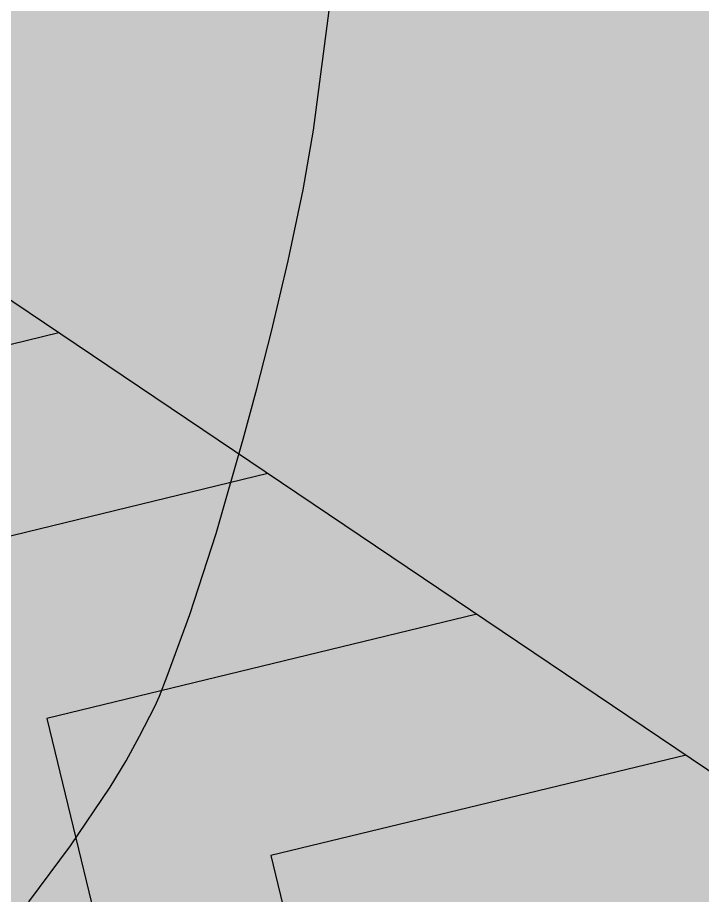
# Model space of a CAD drawing. Header units: millimetres. Extents: x 156921 to 159642, y 477538 to 479586.
# Drawn here: x 157524.701 to 157528.389, y 479225.612 to 479230.34 of the extents above; entities that cross this region are included whole.
import ezdxf

# ---------------------------------------------------------------- set-up
doc = ezdxf.new("R2010")
doc.units = ezdxf.units.MM
doc.header["$MEASUREMENT"] = 0
doc.linetypes.add('CONT', pattern=[2, 1, 1])
doc.layers.add('F0017111', color=94, linetype='Continuous', transparency=0.6)
doc.layers.add('깎기비탈면&암선', color=30, linetype='Continuous')
doc.layers.add('노면표시_차선', color=255, linetype='Continuous')

msp = doc.modelspace()

# ---------------------------------------------------------------- hatches: boundary and pattern name
at = {"layer": '깎기비탈면&암선', "linetype": 'ByBlock', "lineweight": -3, "transparency": 33554512}
msp.add_hatch(color=191, dxfattribs=at).paths.add_polyline_path([(157581.7435, 479188.8977), (157584.5217, 479193.027), (157588.6463, 479199.1574), (157589.9596, 479201.1091), (157590.7514, 479204.0765), (157591.6282, 479205.3804), (157592.8391, 479205.372), (157594.0535, 479205.3257), (157595.2656, 479205.2787), (157596.5681, 479205.3554), (157598.4146, 479206.1673), (157600.171, 479206.8634), (157601.7135, 479208.9443), (157601.2262, 479209.9522), (157601.008, 479211.3198), (157600.8261, 479212.733), (157600.7402, 479213.2542), (157600.5848, 479214.0636), (157600.0848, 479215.0451), (157599.4827, 479215.8894), (157598.8583, 479216.7029), (157599.3128, 479217.3072), (157600.4946, 479217.2372), (157601.6718, 479217.1639), (157601.6947, 479217.1945), (157601.1267, 479218.0796), (157600.5185, 479218.91), (157600.0316, 479219.9006), (157600.4058, 479222.0294), (157600.423, 479223.6802), (157600.6083, 479223.9252), (157601.861, 479223.9559), (157603.0621, 479223.921), (157604.1804, 479223.7785), (157605.1056, 479223.3806), (157606.0308, 479222.983), (157606.519, 479223.6347), (157605.7796, 479224.2782), (157605.0495, 479224.9339), (157604.3736, 479225.6612), (157603.6956, 479226.3848), (157602.9602, 479227.0325), (157602.2637, 479227.7312), (157601.567, 479228.429), (157600.8691, 479229.1247), (157600.2872, 479229.9723), (157599.8229, 479230.9724), (157599.0782, 479231.605), (157598.3201, 479232.22), (157597.5689, 479232.844), (157596.8076, 479233.4546), (157596.0451, 479234.0639), (157595.3085, 479234.7065), (157594.5213, 479235.2838), (157593.7039, 479235.8221), (157592.8619, 479236.3294), (157591.9097, 479236.6958), (157591.752, 479236.733), (157590.8679, 479236.9487), (157589.825, 479237.2016), (157588.8268, 479237.5129), (157587.8281, 479237.8247), (157586.6018, 479237.8494), (157585.8086, 479238.4246), (157584.8567, 479238.799), (157583.8865, 479239.1518), (157582.8864, 479239.4679), (157582.4873, 479239.6207), (157581.9265, 479239.8356), (157581.1661, 479240.4543), (157580.4535, 479241.1328), (157579.8135, 479241.9014), (157579.0045, 479242.459), (157578.1961, 479243.0178), (157577.4408, 479243.6427), (157576.7048, 479244.2911), (157575.9695, 479244.9406), (157575.2337, 479245.5895), (157574.4614, 479246.1931), (157573.6833, 479246.7899), (157572.8582, 479247.3293), (157572.0818, 479247.9285), (157571.3281, 479248.5555), (157570.6226, 479249.2409), (157569.8093, 479249.7955), (157568.9646, 479250.3121), (157568.1216, 479250.8646), (157567.2889, 479251.4301), (157566.4623, 479252.0031), (157565.6055, 479252.5394), (157564.7607, 479253.0904), (157563.9481, 479253.6805), (157563.1356, 479254.2703), (157562.3231, 479254.8606), (157561.4909, 479255.4268), (157560.6109, 479255.9349), (157559.7662, 479256.486), (157558.9038, 479257.0154), (157558.0188, 479257.5177), (157557.0939, 479257.9716), (157556.1741, 479258.4317), (157555.2847, 479258.9286), (157554.3707, 479259.3956), (157553.4634, 479259.8708), (157552.7691, 479260.6041), (157552.1208, 479261.3931), (157551.4683, 479262.177), (157551.3199, 479261.9972), (157551.6204, 479260.7868), (157551.9126, 479259.5664), (157551.4473, 479259.0024), (157550.8108, 479259.8057), (157550.1798, 479260.6159), (157549.5505, 479261.4277), (157548.9032, 479262.2179), (157548.2693, 479263.0248), (157547.5242, 479263.6965), (157546.6914, 479264.2618), (157545.5978, 479264.5113), (157544.6412, 479264.9268), (157543.7288, 479265.3957), (157542.8109, 479265.8581), (157541.8875, 479266.3138), (157540.96, 479266.7645), (157540.0278, 479267.2095), (157539.1048, 479267.6655), (157538.3599, 479268.0263), (157538.2455, 479268.0812), (157537.3133, 479268.5226), (157536.5333, 479267.5777), (157536.0393, 479266.9787), (157535.1571, 479267.4809), (157534.2759, 479267.9841), (157533.3593, 479268.4446), (157532.3429, 479268.7841), (157531.3139, 479269.1082), (157530.2717, 479269.4164), (157529.2163, 479269.7086), (157528.1473, 479269.9844), (157527.0695, 479270.2493), (157525.9463, 479270.4595), (157524.7866, 479270.6251), (157523.3968, 479268.9409), (157523.3545, 479267.3186), (157523.2221, 479265.5867), (157523.086, 479263.8508), (157522.8949, 479262.0481), (157522.7846, 479260.3432), (157523.3901, 479259.5058), (157523.9885, 479258.6599), (157524.5828, 479257.8088), (157525.2946, 479257.1009), (157525.1887, 479257.1882), (157524.5236, 479257.7371), (157524.4105, 479257.8304), (157522.8282, 479257.189), (157522.6061, 479256.8489), (157522.7056, 479255.2069), (157522.7992, 479253.5556), (157522.8765, 479251.8806), (157522.9789, 479250.2426), (157523.1008, 479248.6337), (157523.223, 479247.0252), (157523.3451, 479245.4161), (157523.4667, 479243.8072), (157523.4661, 479242.0165), (157523.229, 479239.8744), (157521.8807, 479236.0827), (157521.1556, 479233.2163), (157520.5585, 479230.5399), (157517.8201, 479225.8987), (157515.5517, 479221.9056), (157516.2331, 479221.0975), (157516.9137, 479220.2896), (157517.6088, 479219.5085), (157518.3084, 479218.7361), (157519.0102, 479217.9693), (157519.7147, 479217.2082), (157520.4217, 479216.4528), (157521.1311, 479215.7029), (157521.8434, 479214.9587), (157522.558, 479214.22), (157523.3153, 479213.5557), (157524.0874, 479212.917), (157524.8594, 479212.2791), (157525.6319, 479211.6428), (157526.4027, 479211.0041), (157527.1878, 479210.3904), (157527.9861, 479209.799), (157527.9575, 479207.8121), (157528.7098, 479207.1474), (157529.461, 479206.482), (157530.2115, 479205.8155), (157530.9603, 479205.1471), (157531.7272, 479204.5102), (157532.4952, 479203.875), (157533.2599, 479203.2351), (157534.0234, 479202.5938), (157534.7854, 479201.9509), (157535.5468, 479201.3072), (157536.3072, 479200.663), (157537.0884, 479200.0528), (157537.8851, 479199.4688), (157538.6789, 479198.8806), (157539.4647, 479198.2799), (157540.2502, 479197.6783), (157541.0347, 479197.076), (157541.8188, 479196.473), (157542.7913, 479196.1756), (157543.7604, 479195.8715), (157544.73, 479195.5673), (157545.6999, 479195.2629), (157546.6238, 479194.8833), (157547.4716, 479194.3818), (157548.3196, 479193.8803), (157549.0793, 479193.2378), (157549.6106, 479193.0019), (157550.018, 479192.881), (157550.9308, 479192.483), (157551.7363, 479191.9148), (157552.5419, 479191.3464), (157553.3475, 479190.7781), (157554.1528, 479190.2099), (157554.8673, 479189.4987), (157555.5965, 479188.8114), (157556.5456, 479188.4685), (157557.3652, 479188.1975), (157557.1824, 479188.2533), (157558.1665, 479187.9245), (157559.1428, 479187.5838), (157560.1184, 479187.2421), (157561.0934, 479186.8996), (157562.0678, 479186.5563), (157563.3255, 479186.6333), (157564.844, 479187.0977), (157565.7956, 479186.7206), (157566.7576, 479186.3588), (157567.7323, 479186.0156), (157568.7061, 479185.6715), (157569.7005, 479185.3576), (157570.7607, 479185.1416), (157571.827, 479184.9349), (157572.8998, 479184.7372), (157573.9786, 479184.549), (157575.0637, 479184.3699), (157576.1548, 479184.2001), (157577.2772, 479184.0761)], flags=0)

# ---------------------------------------------------------------- linework, layer by layer
at = {"layer": 'F0017111', "transparency": 33554521, "flags": 128}
msp.add_lwpolyline([(157524.7619, 479225.5772), (157524.9861, 479225.8795), (157525.1994, 479226.194), (157525.2855, 479226.3365), (157525.358, 479226.4691), (157525.44, 479226.6286), (157525.4652, 479226.6855), (157525.5077, 479226.7924), (157525.6287, 479227.1242), (157525.7702, 479227.5602), (157525.9157, 479228.0684), (157525.9895, 479228.3405), (157526.0685, 479228.6487), (157526.1579, 479229.0287), (157526.2394, 479229.4126), (157526.2944, 479229.7324), (157526.3884, 479230.4477)], dxfattribs=at)
at = {"layer": '노면표시_차선', "linetype": 'CONT', "flags": 128}
msp.add_lwpolyline([(157310.3776, 479373.161), (157565.7034, 479201.173)], dxfattribs=at)
at = {"layer": '노면표시_차선', "color": 7, "linetype": 'CONT', "flags": 128}
for points in [[(157524.924, 479228.642), (157522.4428, 479228.0357), (157522.8664, 479226.3021)], [(157526.049, 479227.8843), (157523.6509, 479227.3006), (157524.061, 479225.6158)], [(157527.1747, 479227.126), (157524.8584, 479226.5644), (157525.2553, 479224.9275)], [(157528.3013, 479226.3671), (157526.0652, 479225.8271), (157526.4492, 479224.2371)]]:
    msp.add_lwpolyline(points, dxfattribs=at)

doc.saveas('drawing.dxf')
